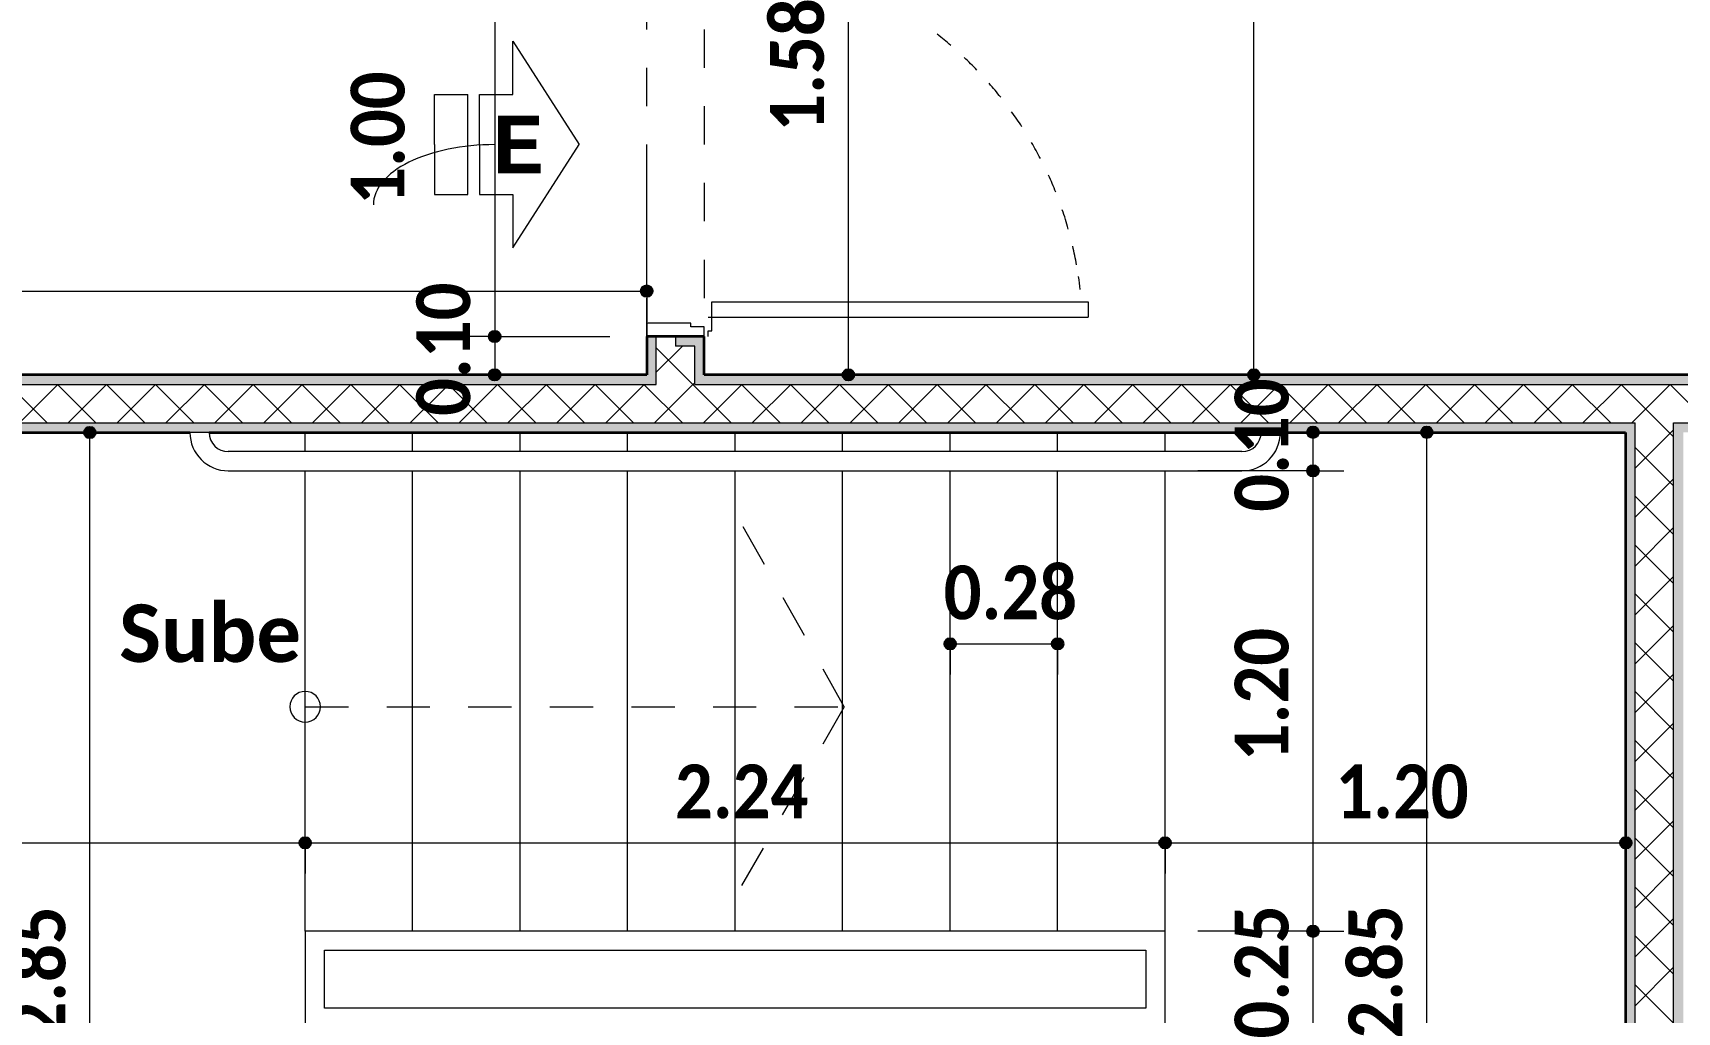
# Model space of a CAD drawing. Header units: metres. Extents: x -144 to 1000, y -717 to 29.
# Drawn here: x 792.53 to 796.813, y -558.936 to -556.385 of the extents above; entities that cross this region are included whole.
import ezdxf

# ---------------------------------------------------------------- set-up
doc = ezdxf.new("R2010")
doc.units = ezdxf.units.M
doc.linetypes.add('Basculante', pattern=[0.11625, 0.075, -0.04125])
doc.linetypes.add('basculante modificado', pattern=[0.18, 0.1125, -0.0675])
doc.layers.get('0').update_dxf_attribs({"color": 1})
for name, color, linetype, lineweight in [('A-ANNO-DIMS', 1, 'Continuous', 9), ('A-DETL', 1, 'Continuous', 9), ('A-DETL-GENF', 1, 'Continuous', 9), ('A-DETL-THIN', 1, 'Continuous', 9), ('A-DOOR', 1, 'Continuous', 9), ('A-DOOR-FRAM', 1, 'Continuous', 9), ('A-WALL', 4, 'Continuous', 9), ('G-ANNO-TEXT', 2, 'Continuous', 9), ('S-STRS', 1, 'Continuous', 9)]:
    doc.layers.add(name, color=color, linetype=linetype, lineweight=lineweight)
doc.layers.add('A-WALL-PATT', color=7, linetype='Continuous', lineweight=35, true_color=0x9c9c9c)
doc.styles.add('Calibri_B_2', font='calibrib.ttf', dxfattribs={"height": 0.135})
doc.styles.add('Calibri_B_6', font='calibrib.ttf', dxfattribs={"width": 0.9})
doc.styles.add('Courier New_B', font='courbd.ttf', dxfattribs={"height": 0.1125})

# ---------------------------------------------------------------- blocks, each defined once
blk = doc.blocks.new('G')
at = {"layer": 'A-ANNO-DIMS', "lineweight": 25}
h = blk.add_hatch(color=256, dxfattribs=at)
edge = h.paths.add_edge_path()
edge.add_arc((788.7208, -500.551), 0.015, 0, 360)
h = blk.add_hatch(color=256, dxfattribs=at)
edge = h.paths.add_edge_path()
edge.add_arc((788.3248, -500.6694), 0.015, 0, 360)
h = blk.add_hatch(color=256, dxfattribs=at)
edge = h.paths.add_edge_path()
edge.add_arc((788.3248, -500.6694), 0.015, 0, 360)
h = blk.add_hatch(color=256, dxfattribs=at)
edge = h.paths.add_edge_path()
edge.add_arc((788.3248, -500.7694), 0.015, 0, 360)
h = blk.add_hatch(color=256, dxfattribs=at)
edge = h.paths.add_edge_path()
edge.add_arc((789.2462, -500.7694), 0.015, 0, 360)
h = blk.add_hatch(color=256, dxfattribs=at)
edge = h.paths.add_edge_path()
edge.add_arc((790.3024, -500.7694), 0.015, 0, 360)
h = blk.add_hatch(color=256, dxfattribs=at)
edge = h.paths.add_edge_path()
edge.add_arc((787.2702, -500.9194), 0.015, 0, 360)
h = blk.add_hatch(color=256, dxfattribs=at)
edge = h.paths.add_edge_path()
edge.add_arc((790.4564, -500.919), 0.015, 0, 360)
h = blk.add_hatch(color=256, dxfattribs=at)
edge = h.paths.add_edge_path()
edge.add_arc((790.7528, -500.919), 0.015, 0, 360)
h = blk.add_hatch(color=256, dxfattribs=at)
edge = h.paths.add_edge_path()
edge.add_arc((790.4564, -501.0194), 0.015, 0, 360)
h = blk.add_hatch(color=256, dxfattribs=at)
edge = h.paths.add_edge_path()
edge.add_arc((790.4564, -501.0194), 0.015, 0, 360)
h = blk.add_hatch(color=256, dxfattribs=at)
edge = h.paths.add_edge_path()
edge.add_arc((789.5111, -501.4701), 0.015, 0, 360)
h = blk.add_hatch(color=256, dxfattribs=at)
edge = h.paths.add_edge_path()
edge.add_arc((789.7911, -501.4701), 0.015, 0, 360)
h = blk.add_hatch(color=256, dxfattribs=at)
edge = h.paths.add_edge_path()
edge.add_arc((787.8311, -501.9885), 0.015, 0, 360)
h = blk.add_hatch(color=256, dxfattribs=at)
edge = h.paths.add_edge_path()
edge.add_arc((787.8311, -501.9885), 0.015, 0, 360)
h = blk.add_hatch(color=256, dxfattribs=at)
edge = h.paths.add_edge_path()
edge.add_arc((790.0711, -501.9885), 0.015, 0, 360)
h = blk.add_hatch(color=256, dxfattribs=at)
edge = h.paths.add_edge_path()
edge.add_arc((790.0711, -501.9885), 0.015, 0, 360)
h = blk.add_hatch(color=256, dxfattribs=at)
edge = h.paths.add_edge_path()
edge.add_arc((791.2711, -501.9885), 0.015, 0, 360)
h = blk.add_hatch(color=256, dxfattribs=at)
edge = h.paths.add_edge_path()
edge.add_arc((790.4564, -502.219), 0.015, 0, 360)
h = blk.add_hatch(color=256, dxfattribs=at)
edge = h.paths.add_edge_path()
edge.add_arc((790.4564, -502.219), 0.015, 0, 360)
at = {"layer": 'A-WALL-PATT', "true_color": 0x747474}
h = blk.add_hatch(color=8, dxfattribs=at)
h.paths.add_polyline_path([(788.7208, -500.7694), (788.7458, -500.7694), (788.7458, -500.6694), (788.7208, -500.6694), (788.7208, -500.6944)])
h.paths.add_polyline_path([(788.7208, -499.6694), (788.7458, -499.6684), (788.7458, -499.3444), (788.7208, -499.3444), (788.7208, -499.6684)])
h.paths.add_polyline_path([(788.7208, -499.2444), (788.7458, -499.2444), (788.7458, -497.2694), (788.7208, -497.2694), (788.7208, -499.2194)])
h.paths.add_polyline_path([(788.7458, -497.1194), (788.7458, -492.1694), (788.7208, -492.1694), (788.7208, -497.1194)])
h.paths.add_polyline_path([(788.7458, -492.0194), (788.7458, -491.6197), (788.7208, -491.6197), (788.7208, -492.0194)])
at = {"layer": 'A-WALL-PATT', "lineweight": 5, "true_color": 0x747474}
h = blk.add_hatch(color=8, dxfattribs=at)
h.paths.add_polyline_path([(788.8458, -500.7694), (788.8708, -500.7694), (788.8708, -500.6694), (788.7958, -500.6694), (788.7958, -500.6944), (788.8458, -500.6944)])
h.paths.add_polyline_path([(788.8358, -499.6694), (788.8708, -499.6684), (788.8708, -496.4697), (788.8458, -496.4697), (788.8458, -499.6444), (788.7958, -499.6444), (788.7958, -499.6694)])
h.paths.add_polyline_path([(788.8708, -496.3197), (788.8708, -494.9197), (788.8458, -494.9197), (788.8458, -496.3197), (788.8688, -496.3197)])
h.paths.add_polyline_path([(788.8708, -494.7697), (788.8708, -491.7697), (788.8458, -491.7697), (788.8458, -494.7697), (788.8526, -494.7697)])
h = blk.add_hatch(color=8, dxfattribs=at)
h.paths.add_polyline_path([(791.2378, -500.7944), (792.0707, -500.7944), (792.0707, -500.7694), (788.8458, -500.7694), (788.8458, -500.7944), (790.0711, -500.7944)])
h.paths.add_polyline_path([(786.2955, -500.7944), (788.7458, -500.7944), (788.7458, -500.7694), (786.2709, -500.7698), (786.2709, -500.7944)])
at = {"layer": 'A-WALL-PATT', "true_color": 0x747474}
h = blk.add_hatch(color=8, dxfattribs=at)
h.paths.add_polyline_path([(791.2708, -500.9194), (791.2957, -500.919), (791.2957, -500.8944), (786.2955, -500.8944), (786.2955, -500.7944), (786.2709, -500.7947), (786.2709, -500.9194), (791.2707, -500.9194)])
h.paths.add_polyline_path([(791.4207, -500.9194), (792.0707, -500.919), (792.0707, -500.7944), (792.0457, -500.7944), (792.0457, -500.8944), (791.3957, -500.8944), (791.3957, -500.9194)])
at = {"layer": 'A-WALL-PATT', "lineweight": 5, "true_color": 0x747474}
blk.add_hatch(color=8, dxfattribs=at).paths.add_polyline_path([(791.2707, -503.1194), (791.2957, -503.1194), (791.2957, -500.9194), (791.2707, -500.9195), (791.2707, -501.7029)])
at = {"layer": 'A-WALL-PATT', "true_color": 0x747474}
blk.add_hatch(color=8, dxfattribs=at).paths.add_polyline_path([(791.3957, -503.1194), (791.4207, -503.1194), (791.4207, -500.9194), (791.3957, -500.9194), (791.3957, -502.464)])
at = {"layer": 'A-ANNO-DIMS'}
for p, q in [((790.3024, -500.7694), (790.3024, -496.4697)), ((789.2462, -500.7694), (789.2462, -499.1884)), ((788.3248, -499.6694), (788.3248, -500.6694)), ((788.7208, -500.551), (788.7208, -500.251)), ((784.1704, -500.551), (788.7208, -500.551)), ((788.7208, -500.551), (788.7208, -500.631)), ((788.3248, -500.6694), (788.2448, -500.6694)), ((788.3248, -500.6694), (788.2448, -500.6694)), ((788.3248, -500.6694), (788.6248, -500.6694)), ((788.3248, -500.6694), (788.3248, -500.7694)), ((788.3248, -500.6694), (788.6248, -500.6694)), ((788.3248, -500.7694), (788.2448, -500.7694)), ((788.3248, -500.7694), (788.6248, -500.7694)), ((789.2462, -500.7694), (788.9462, -500.7694)), ((789.2462, -500.7694), (789.3262, -500.7694)), ((790.3024, -500.7694), (790.0024, -500.7694)), ((790.3024, -500.7694), (790.3824, -500.7694)), ((787.2702, -500.9194), (786.9702, -500.9194)), ((787.2702, -503.7694), (787.2702, -500.9194)), ((787.2702, -500.9194), (787.3502, -500.9194)), ((790.4564, -500.919), (790.1564, -500.919)), ((790.7528, -500.919), (790.4528, -500.919)), ((790.4564, -501.0194), (790.4564, -500.919)), ((790.4564, -500.919), (790.5364, -500.919)), ((790.7528, -503.764), (790.7528, -500.919)), ((790.7528, -500.919), (790.8328, -500.919)), ((790.4564, -501.0194), (790.1564, -501.0194)), ((790.4564, -501.0194), (790.1564, -501.0194)), ((790.4564, -502.219), (790.4564, -501.0194)), ((790.4564, -501.0194), (790.5364, -501.0194)), ((790.4564, -501.0194), (790.5364, -501.0194)), ((789.5111, -501.4701), (789.5111, -501.1701)), ((789.7911, -501.4701), (789.7911, -501.1701)), ((789.5111, -501.4701), (789.7911, -501.4701)), ((789.5111, -501.4701), (789.5111, -501.5501)), ((789.7911, -501.4701), (789.7911, -501.5501)), ((787.8311, -501.9885), (787.8311, -501.6885)), ((787.8311, -501.9885), (787.8311, -501.6885)), ((790.0711, -501.9885), (790.0711, -501.6885)), ((790.0711, -501.9885), (790.0711, -501.6885)), ((791.2711, -501.9885), (791.2711, -501.6885)), ((785.9208, -501.9885), (787.8311, -501.9885)), ((787.8311, -501.9885), (787.8311, -502.0685)), ((787.8311, -501.9885), (790.0711, -501.9885)), ((787.8311, -501.9885), (787.8311, -502.0685)), ((790.0711, -501.9885), (790.0711, -502.0685)), ((790.0711, -501.9885), (791.2711, -501.9885)), ((790.0711, -501.9885), (790.0711, -502.0685)), ((791.2711, -501.9885), (791.2711, -502.0685)), ((790.4564, -502.219), (790.1564, -502.219)), ((790.4564, -502.219), (790.1564, -502.219)), ((790.4564, -502.464), (790.4564, -502.219)), ((790.4564, -502.219), (790.5364, -502.219)), ((790.4564, -502.219), (790.5364, -502.219)), ((791.2711, -502.684), (791.2711, -502.384))]:
    blk.add_line(p, q, dxfattribs=at)
at = {"layer": 'A-ANNO-DIMS', "lineweight": 25}
for centre in [(788.7208, -500.551), (788.3248, -500.6694), (788.3248, -500.6694), (788.3248, -500.7694), (789.2462, -500.7694), (790.3024, -500.7694), (787.2702, -500.9194), (790.4564, -500.919), (790.7528, -500.919), (790.4564, -501.0194), (790.4564, -501.0194), (789.5111, -501.4701), (789.7911, -501.4701), (787.8311, -501.9885), (787.8311, -501.9885), (790.0711, -501.9885), (790.0711, -501.9885), (791.2711, -501.9885), (790.4564, -502.219), (790.4564, -502.219)]:
    blk.add_circle(centre, 0.015, dxfattribs=at)
at = {"layer": 'A-ANNO-DIMS'}
blk.add_ellipse((788.3248, -500.3262), major_axis=(0.316, 0), ratio=0.495915, start_param=1.570796, end_param=3.141593, dxfattribs=at)
at = {"layer": 'A-DETL', "color": 7, "linetype": 'basculante modificado'}
for p, q in [((789.2355, -501.634), (788.938, -501.1043)), ((787.8311, -501.634), (789.2311, -501.634)), ((789.2355, -501.634), (788.9367, -502.1543))]:
    blk.add_line(p, q, dxfattribs=at)
at = {"layer": 'A-DETL-GENF', "linetype": 'Basculante'}
for p, q in [((788.7208, -500.6694), (788.7208, -499.6694)), ((788.8708, -499.6694), (788.8708, -500.6694)), ((788.8708, -500.6694), (788.7208, -500.6694))]:
    blk.add_line(p, q, dxfattribs=at)
at = {"layer": 'A-DETL-GENF'}
for p, q in [((788.3716, -500.0391), (788.3716, -499.9002)), ((788.3716, -499.9002), (788.5452, -500.1693)), ((788.1677, -500.1693), (788.1677, -500.0391)), ((788.1677, -500.0391), (788.2545, -500.0391)), ((788.2545, -500.2995), (788.2545, -500.0391)), ((788.2848, -500.1693), (788.2848, -500.0391)), ((788.2848, -500.0391), (788.3716, -500.0391)), ((788.1677, -500.1693), (788.1677, -500.2995)), ((788.2848, -500.1693), (788.2848, -500.2995)), ((788.3716, -500.4383), (788.5452, -500.1693)), ((788.1677, -500.2995), (788.2545, -500.2995)), ((788.2848, -500.2995), (788.3716, -500.2995)), ((788.3716, -500.2995), (788.3716, -500.4383))]:
    blk.add_line(p, q, dxfattribs=at)
at = {"layer": 'A-DETL-THIN'}
for p, q in [((787.5809, -500.9194), (787.5309, -500.9194)), ((790.3713, -500.9194), (790.3213, -500.9194)), ((790.2713, -500.9694), (787.6309, -500.9694)), ((787.6309, -501.0194), (790.2713, -501.0194)), ((790.0711, -502.219), (787.8311, -502.219)), ((787.8311, -502.219), (787.8311, -502.464)), ((790.0711, -502.464), (790.0711, -502.219)), ((787.8811, -502.419), (787.8811, -502.2678)), ((787.8811, -502.2678), (790.0211, -502.2678)), ((790.0211, -502.2678), (790.0211, -502.419)), ((790.0211, -502.419), (787.8811, -502.419))]:
    blk.add_line(p, q, dxfattribs=at)
for centre, radius, start, end in [((787.6309, -500.9194), 0.1, 180, 270), ((787.6309, -500.9194), 0.05, 180, 270), ((790.2713, -500.9194), 0.1, 270, 0), ((790.2713, -500.9194), 0.05, 270, 360), ((787.8311, -501.634), 0.04, 90, 270), ((787.8311, -501.634), 0.04, 270, 90)]:
    blk.add_arc(centre, radius, start, end, dxfattribs=at)
at = {"layer": 'A-DOOR', "lineweight": 15}
for p, q in [((788.8908, -500.5794), (789.8708, -500.5794)), ((788.8908, -500.6544), (788.8908, -500.5794)), ((789.8708, -500.5794), (789.8708, -500.6194)), ((788.8808, -500.6194), (789.8708, -500.6194)), ((788.8808, -500.6544), (788.8908, -500.6544)), ((788.8808, -500.6694), (788.8808, -500.6544))]:
    blk.add_line(p, q, dxfattribs=at)
at = {"layer": 'A-DOOR'}
blk.add_line((788.8708, -500.6694), (788.7208, -500.6694), dxfattribs=at)
for start, end in [(49.3702, 52.0705), (43.9406, 46.6605), (38.4672, 41.2097), (32.9441, 35.7122), (27.366, 30.1622), (21.7283, 24.5549), (15.8316, 18.8857), (10.2582, 13.1511), (10.2582, 13.1511), (6.4594, 8.45)]:
    blk.add_arc((788.873, -500.6577), 0.9833, start, end, dxfattribs=at)
at = {"layer": 'A-DOOR-FRAM', "lineweight": 15}
for p, q in [((788.7208, -500.6344), (788.7208, -500.6694)), ((788.8358, -500.6344), (788.7208, -500.6344)), ((788.8358, -500.6444), (788.8358, -500.6344)), ((788.8708, -500.6444), (788.8358, -500.6444)), ((788.8708, -500.6694), (788.8708, -500.6444))]:
    blk.add_line(p, q, dxfattribs=at)
at = {"layer": 'A-WALL', "lineweight": 35}
for p, q in [((788.7208, -500.6694), (788.7208, -500.7694)), ((788.8708, -500.6694), (788.7208, -500.6694)), ((788.8708, -500.7694), (788.8708, -500.6694)), ((788.7208, -500.7694), (786.2705, -500.7694)), ((792.0707, -500.7694), (788.8708, -500.7694)), ((786.2705, -500.9194), (787.5309, -500.9194)), ((787.5809, -500.9194), (790.3213, -500.9194)), ((790.3713, -500.9194), (791.2707, -500.9194)), ((791.2707, -500.9194), (791.2707, -503.1194))]:
    blk.add_line(p, q, dxfattribs=at)
at = {"layer": 'A-WALL'}
for p, q in [((788.7458, -500.7944), (788.7458, -500.6694)), ((788.7958, -500.6694), (788.7958, -500.6944)), ((788.8458, -500.6944), (788.7958, -500.6944)), ((788.8458, -500.7944), (788.8458, -500.6944)), ((786.2955, -500.7944), (788.7458, -500.7944)), ((788.8458, -500.7944), (792.0457, -500.7944)), ((786.2955, -500.8944), (791.2957, -500.8944)), ((791.2957, -503.1194), (791.2957, -500.8944)), ((791.3957, -500.8944), (792.0457, -500.8944)), ((791.3957, -503.1194), (791.3957, -500.8944))]:
    blk.add_line(p, q, dxfattribs=at)
at = {"layer": 'A-WALL-PATT', "color": 1, "lineweight": 5, "true_color": 0xff0000}
for p, q in [((788.7458, -500.7627), (788.814, -500.6944)), ((788.8408, -500.7944), (788.7458, -500.6994)), ((787.1589, -500.8944), (787.0589, -500.7944)), ((787.0866, -500.8944), (787.1866, -500.7944)), ((787.2862, -500.8944), (787.1862, -500.7944)), ((787.2139, -500.8944), (787.3139, -500.7944)), ((787.4135, -500.8944), (787.3135, -500.7944)), ((787.3412, -500.8944), (787.4412, -500.7944)), ((787.5408, -500.8944), (787.4408, -500.7944)), ((787.4685, -500.8944), (787.5685, -500.7944)), ((787.668, -500.8944), (787.568, -500.7944)), ((787.5958, -500.8944), (787.6958, -500.7944)), ((787.7953, -500.8944), (787.6953, -500.7944)), ((787.723, -500.8944), (787.823, -500.7944)), ((787.9226, -500.8944), (787.8226, -500.7944)), ((787.8503, -500.8944), (787.9503, -500.7944)), ((788.0499, -500.8944), (787.9499, -500.7944)), ((787.9776, -500.8944), (788.0776, -500.7944)), ((788.1772, -500.8944), (788.0772, -500.7944)), ((788.1049, -500.8944), (788.2049, -500.7944)), ((788.3044, -500.8944), (788.2044, -500.7944)), ((788.2322, -500.8944), (788.3322, -500.7944)), ((788.4317, -500.8944), (788.3317, -500.7944)), ((788.3594, -500.8944), (788.4594, -500.7944)), ((788.559, -500.8944), (788.459, -500.7944)), ((788.4867, -500.8944), (788.5867, -500.7944)), ((788.6863, -500.8944), (788.5863, -500.7944)), ((788.614, -500.8944), (788.714, -500.7944)), ((788.8136, -500.8944), (788.7136, -500.7944)), ((788.7413, -500.8944), (788.8413, -500.7944)), ((788.9408, -500.8944), (788.8408, -500.7944)), ((788.8413, -500.7944), (788.8458, -500.7899)), ((788.8686, -500.8944), (788.9686, -500.7944)), ((789.0681, -500.8944), (788.9681, -500.7944)), ((788.9958, -500.8944), (789.0958, -500.7944)), ((789.1954, -500.8944), (789.0954, -500.7944)), ((789.1231, -500.8944), (789.2231, -500.7944)), ((789.3227, -500.8944), (789.2227, -500.7944)), ((789.2504, -500.8944), (789.3504, -500.7944)), ((789.45, -500.8944), (789.35, -500.7944)), ((789.3777, -500.8944), (789.4777, -500.7944)), ((789.5772, -500.8944), (789.4772, -500.7944)), ((789.5049, -500.8944), (789.6049, -500.7944)), ((789.7045, -500.8944), (789.6045, -500.7944)), ((789.6322, -500.8944), (789.7322, -500.7944)), ((789.8318, -500.8944), (789.7318, -500.7944)), ((789.7595, -500.8944), (789.8595, -500.7944)), ((789.9591, -500.8944), (789.8591, -500.7944)), ((789.8868, -500.8944), (789.9868, -500.7944)), ((790.0864, -500.8944), (789.9864, -500.7944)), ((790.0141, -500.8944), (790.1141, -500.7944)), ((790.2136, -500.8944), (790.1136, -500.7944)), ((790.1413, -500.8944), (790.2413, -500.7944)), ((790.3409, -500.8944), (790.2409, -500.7944)), ((790.2686, -500.8944), (790.3686, -500.7944)), ((790.4682, -500.8944), (790.3682, -500.7944)), ((790.3959, -500.8944), (790.4959, -500.7944)), ((790.5955, -500.8944), (790.4955, -500.7944)), ((790.5232, -500.8944), (790.6232, -500.7944)), ((790.7227, -500.8944), (790.6227, -500.7944)), ((790.6505, -500.8944), (790.7505, -500.7944)), ((790.85, -500.8944), (790.75, -500.7944)), ((790.7777, -500.8944), (790.8777, -500.7944)), ((790.9773, -500.8944), (790.8773, -500.7944)), ((790.905, -500.8944), (791.005, -500.7944)), ((791.1046, -500.8944), (791.0046, -500.7944)), ((791.0323, -500.8944), (791.1323, -500.7944)), ((791.2319, -500.8944), (791.1319, -500.7944)), ((791.1596, -500.8944), (791.2596, -500.7944)), ((791.3591, -500.8944), (791.2591, -500.7944)), ((791.2869, -500.8944), (791.3869, -500.7944)), ((791.4864, -500.8944), (791.3864, -500.7944)), ((791.3957, -500.931), (791.3591, -500.8944)), ((791.2957, -501.0129), (791.3957, -500.9129)), ((791.3957, -501.0583), (791.2957, -500.9583)), ((791.2957, -501.1401), (791.3957, -501.0401)), ((791.3957, -501.1856), (791.2957, -501.0856)), ((791.2957, -501.2674), (791.3957, -501.1674)), ((791.3957, -501.3128), (791.2957, -501.2128)), ((791.2957, -501.3947), (791.3957, -501.2947)), ((791.3957, -501.4401), (791.2957, -501.3401)), ((791.2957, -501.522), (791.3957, -501.422)), ((791.3957, -501.5674), (791.2957, -501.4674)), ((791.2957, -501.6493), (791.3957, -501.5493)), ((791.3957, -501.6947), (791.2957, -501.5947)), ((791.2957, -501.7765), (791.3957, -501.6765)), ((791.3957, -501.8219), (791.2957, -501.7219)), ((791.2957, -501.9038), (791.3957, -501.8038)), ((791.3957, -501.9492), (791.2957, -501.8492)), ((791.2957, -502.0311), (791.3957, -501.9311)), ((791.3957, -502.0765), (791.2957, -501.9765)), ((791.2957, -502.1584), (791.3957, -502.0584)), ((791.3957, -502.2038), (791.2957, -502.1038)), ((791.2957, -502.2857), (791.3957, -502.1857)), ((791.3957, -502.3311), (791.2957, -502.2311)), ((791.2957, -502.4129), (791.3957, -502.3129)), ((791.3957, -502.4583), (791.2957, -502.3583))]:
    blk.add_line(p, q, dxfattribs=at)
at = {"layer": 'S-STRS'}
for p, q in [((787.8311, -500.9694), (787.8311, -500.9194)), ((788.1111, -500.9694), (788.1111, -500.9194)), ((788.3911, -500.9694), (788.3911, -500.9194)), ((788.6711, -500.9694), (788.6711, -500.9194)), ((788.9511, -500.9694), (788.9511, -500.9194)), ((789.2311, -500.9694), (789.2311, -500.9194)), ((789.5111, -500.9694), (789.5111, -500.9194)), ((789.7911, -500.9694), (789.7911, -500.9194)), ((790.0711, -500.9694), (790.0711, -500.9194)), ((787.8311, -502.219), (787.8311, -501.0194)), ((788.1111, -502.219), (788.1111, -501.0194)), ((788.3911, -502.219), (788.3911, -501.0194)), ((788.6711, -502.219), (788.6711, -501.0194)), ((788.9511, -502.219), (788.9511, -501.0194)), ((789.2311, -502.219), (789.2311, -501.0194)), ((789.5111, -502.219), (789.5111, -501.0194)), ((789.7911, -502.219), (789.7911, -501.0194)), ((790.0711, -502.219), (790.0711, -501.0194))]:
    blk.add_line(p, q, dxfattribs=at)
at = {"layer": 'A-ANNO-DIMS', "char_height": 0.14, "width": 0.376134, "attachment_point": 1, "rotation": 90, "line_spacing_factor": 1.158048, "style": 'Calibri_B_6'}
for s, insert in [('1.58', (789.0422, -500.1356)), ('1.00', (787.9498, -500.3262)), ('0.10', (788.1207, -500.8762)), ('0.10', (790.2524, -501.126)), ('1.20', (790.2524, -501.776)), ('2.85', (787.0662, -502.5011)), ('0.25', (790.2524, -502.4983)), ('2.85', (790.5487, -502.4983))]:
    blk.add_mtext(s, dxfattribs=dict(at, insert=insert))
at = {"layer": 'A-ANNO-DIMS', "char_height": 0.14, "width": 0.376134, "attachment_point": 1, "line_spacing_factor": 1.158048, "style": 'Calibri_B_6'}
for s, insert in [('0.28', (789.4944, -501.2661)), ('2.24', (788.7944, -501.7845)), ('1.20', (790.5144, -501.7845))]:
    blk.add_mtext(s, dxfattribs=dict(at, insert=insert))
at = {"layer": 'G-ANNO-TEXT', "style": 'Courier New_B', "width": 0.9}
blk.add_text('E', height=0.15, dxfattribs=at).set_placement((788.3185, -500.2443))
at = {"layer": 'G-ANNO-TEXT', "style": 'Calibri_B_2'}
blk.add_text('Sube', height=0.15, dxfattribs=at).set_placement((787.3464, -501.5175))

msp = doc.modelspace()

# ---------------------------------------------------------------- block references
at = {"color": 3}
msp.add_blockref('G', (5.408, -56.5064), dxfattribs=at)

doc.saveas('drawing.dxf')
